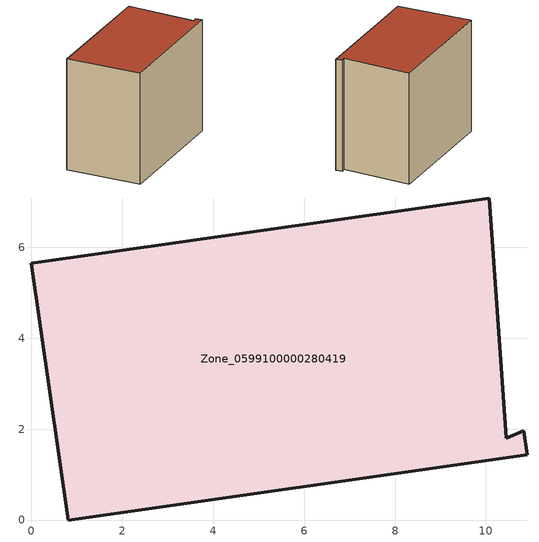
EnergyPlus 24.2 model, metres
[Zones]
Zone_0599100000280419
 floor ground (C_G): 10.83,1.96 10.9,1.44 0.81,0 0,5.65 10.08,7.09 10.45,1.79 z0
 wall outside (C_F): 0.81,0 10.9,1.44 10.83,1.96 10.45,1.79 10.08,7.09 0,5.65 0.81,0 z0:8.56
 roof outside (C_R): 10.9,1.44 10.83,1.96 10.45,1.79 10.08,7.09 0,5.65 0.81,0 z8.56
[BUILDING]
Pand.0599100000280419: North Axis=0; Terrain=City; Loads Convergence Tolerance Value=0.04; Temperature Convergence Tolerance Value=0.4; Solar Distribution=FullExterior; Maximum Number of Warmup Days=25; Minimum Number of Warmup Days=1
[Site:Location]
Rotterdam.The.Hague.AP_ZH_NLD Design_Conditions: Latitude=51.96; Longitude=4.45; Time Zone=1; Elevation=-4.5
[SITE:GROUNDTEMPERATURE:BUILDINGSURFACE]
18, 18, 18, 18, 18, 18, 18, 18, 18, 18, 18, 18
[MATERIAL] Thermal Absorptance=0.9; Solar Absorptance=0.7; Visible Absorptance=0.7
Name | Roughness | Thickness | Conductivity | Density | Specific Heat
G.TI.1992-2005 | MediumSmooth | 0.15 | 0.06 | 540 | 1210
F.TI.1992-2005 | Rough | 0.3 | 0.12 | 1920 | 840
R.TI.1992-2005 | MediumRough | 0.2 | 0.08 | 1500 | 1000
[CONSTRUCTION]
C_G: G.TI.1992-2005
C_F: F.TI.1992-2005
C_R: R.TI.1992-2005
[ZONE]
Zone_0599100000280419: Type=1; Multiplier=1; Ceiling Height=Autocalculate; Volume=Autocalculate; Floor Area=autocalculate; Part of Total Floor Area=Yes
[ZONEINFILTRATION:DESIGNFLOWRATE]
Infil_Zone_0599100000280419: Zone or ZoneList or Space or SpaceList=Zone_0599100000280419; Schedule=AlwaysOn; Design Flow Rate Calculation Method=Flow/Area; Flow Rate per Floor Area=0.0015; Constant Term Coefficient=1; Temperature Term Coefficient=0; Velocity Term Coefficient=0; Velocity Squared Term Coefficient=0
[HVACTEMPLATE:ZONE:IDEALLOADSAIRSYSTEM]
Zone_0599100000280419: Maximum Heating Supply Air Temperature=50; Minimum Cooling Supply Air Temperature=13; Maximum Heating Supply Air Humidity Ratio=0.0156; Minimum Cooling Supply Air Humidity Ratio=0.0077; Heating Limit=NoLimit; Cooling Limit=NoLimit; Dehumidification Control Type=ConstantSensibleHeatRatio; Cooling Sensible Heat Ratio=0.7; Dehumidification Setpoint=60; Humidification Control Type=None; Humidification Setpoint=30; Outdoor Air Method=None; Outdoor Air Flow Rate per Person=0.00944; Outdoor Air Flow Rate per Zone Floor Area=0; Outdoor Air Flow Rate per Zone=0; Demand Controlled Ventilation Type=None; Outdoor Air Economizer Type=NoEconomizer; Heat Recovery Type=None; Sensible Heat Recovery Effectiveness=0.7; Latent Heat Recovery Effectiveness=0.65
[ZONECONTROL:THERMOSTAT]
ThermostatControl_Zone_0599100000280419: Zone or ZoneList=Zone_0599100000280419; Control Type Schedule=DualSetpointControlType; Control 1=Thermostat_Zone_0599100000280419; Temperature Difference Between Cutout And Setpoint=0
[THERMOSTATSETPOINT:DUALSETPOINT]
Thermostat_Zone_0599100000280419: Heating Setpoint Temperature Schedule=HeatingSetpoint_Zone_0599100000280419; Cooling Setpoint Temperature Schedule=CoolingSetpoint_Zone_0599100000280419
[SCHEDULE:COMPACT]
HeatingSetpoint_Zone_0599100000280419: Through: 12/31, For: AllDays, Until: 24:00, 21
CoolingSetpoint_Zone_0599100000280419: Through: 12/31, For: AllDays, Until: 24:00, 24
DualSetpointControlType: Through: 12/31, For: AllDays, Until: 24:00, 4
AlwaysOn: Through: 12/31, For: AllDays, Until: 24:00, 1
